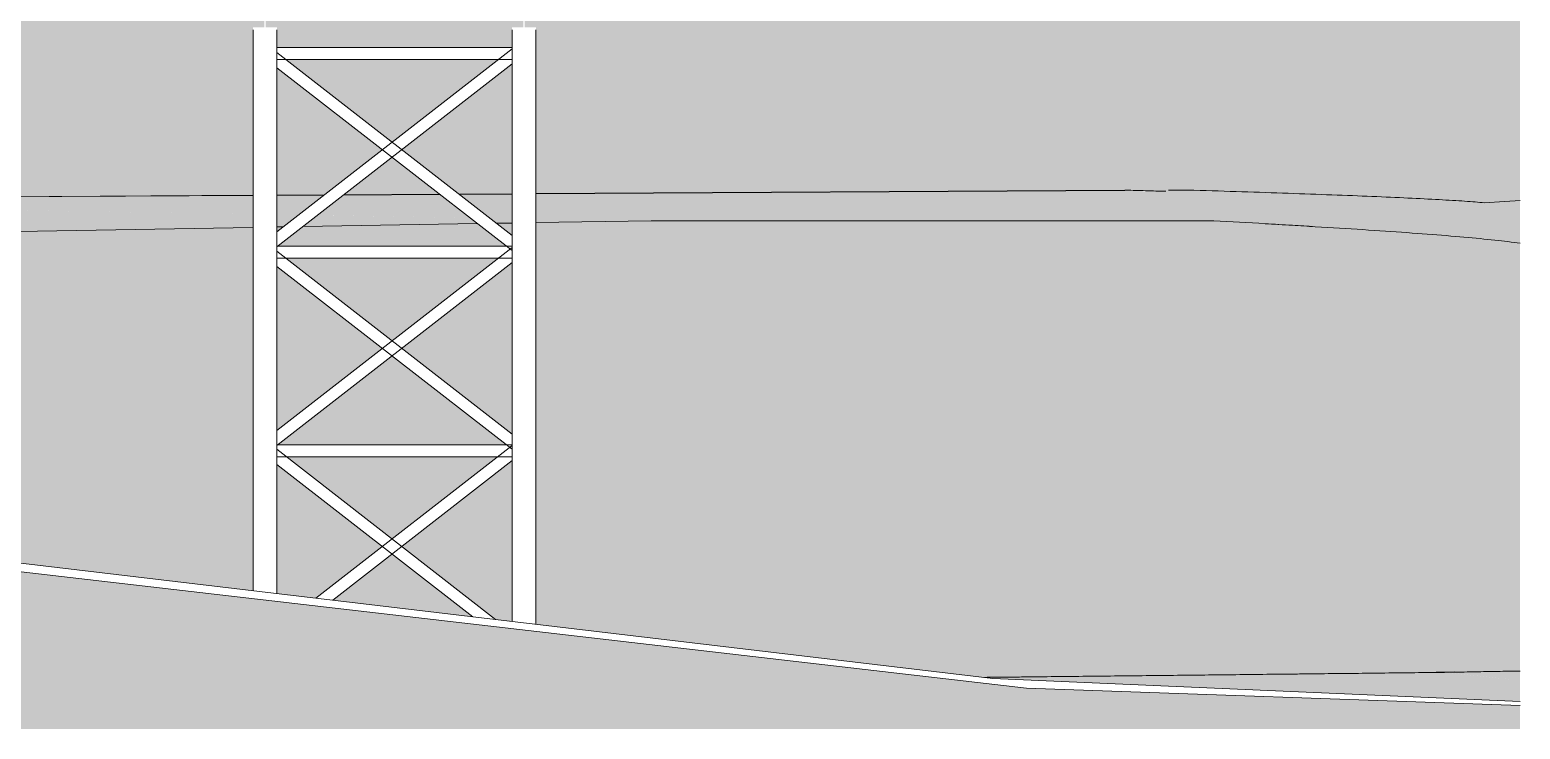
# Model space of a CAD drawing. Header units: metres. Extents: x -3 to 469, y -13 to 19.
# Drawn here: x 209.57 to 234.48, y -12.83 to -1.14 of the extents above; entities that cross this region are included whole.
import ezdxf

# ---------------------------------------------------------------- set-up
doc = ezdxf.new("R2010")
doc.units = ezdxf.units.M
for name, color, linetype, lineweight in [('0-1', 7, 'Continuous', 5), ('A-DETL-1', 7, 'Continuous', 20), ('A-FLOR', 7, 'Continuous', 9)]:
    doc.layers.add(name, color=color, linetype=linetype, lineweight=lineweight)
for name, color, linetype, lineweight, true_color in [('A-DETL-GENF-1', 7, 'Continuous', 5, 0xb8a087), ('A-FLOR-PATT-2', 7, 'Continuous', 20, 0xc0c0c0), ('A-FLOR-PATT-6', 7, 'Continuous', 20, 0xb8c78b), ('A-FLOR-PATT-7', 7, 'Continuous', 20, 0xd3dcb8), ('A-GENM-1', 7, 'Continuous', 9, 0xaaaaaa)]:
    doc.layers.add(name, color=color, linetype=linetype, lineweight=lineweight, true_color=true_color)

# ---------------------------------------------------------------- blocks, each defined once
blk = doc.blocks.new('Viga-008 - Viga-008-294886-FACHADA 02')
at = {"layer": 'A-GENM-1'}
for p, q in [((-13.709, -4.755), (-9.779, -4.755)), ((-9.779, -4.955), (-13.709, -4.955))]:
    blk.add_line(p, q, dxfattribs=at)
blk = doc.blocks.new('Viga-008 15168 - Viga-008 15168-294915-FACHADA 02')
at = {"layer": 'A-GENM-1'}
for p, q in [((-13.709, -8.075), (-9.779, -8.075)), ((-9.779, -8.275), (-13.709, -8.275))]:
    blk.add_line(p, q, dxfattribs=at)
blk = doc.blocks.new('Viga-008 15174 - Viga-008 15174-294937-FACHADA 02')
at = {"layer": 'A-GENM-1'}
for p, q in [((-13.709, -1.52), (-9.779, -4.577)), ((-9.779, -4.831), (-13.709, -1.773))]:
    blk.add_line(p, q, dxfattribs=at)
blk = doc.blocks.new('Viga-008 15175 - Viga-008 15175-294974-FACHADA 02')
at = {"layer": 'A-GENM-1'}
for p, q in [((-13.709, -4.514), (-9.779, -1.456)), ((-13.709, -4.767), (-9.779, -1.71))]:
    blk.add_line(p, q, dxfattribs=at)
blk = doc.blocks.new('Viga-008 15178 - Viga-008 15178-295011-FACHADA 02')
at = {"layer": 'A-GENM-1'}
for p, q in [((-13.709, -4.84), (-9.779, -7.897)), ((-9.779, -8.151), (-13.709, -5.093))]:
    blk.add_line(p, q, dxfattribs=at)
blk = doc.blocks.new('Viga-008 15184 - Viga-008 15184-295048-FACHADA 02')
at = {"layer": 'A-GENM-1'}
for p, q in [((-13.709, -7.834), (-9.779, -4.776)), ((-13.709, -8.087), (-9.779, -5.03))]:
    blk.add_line(p, q, dxfattribs=at)
blk = doc.blocks.new('Viga-008 15185 - Viga-008 15185-295085-FACHADA 02')
at = {"layer": 'A-GENM-1'}
for p, q in [((-13.709, -8.15), (-10.053, -10.995)), ((-10.437, -10.949), (-13.709, -8.403))]:
    blk.add_line(p, q, dxfattribs=at)
blk = doc.blocks.new('Viga-008 15188 - Viga-008 15188-295122-FACHADA 02')
at = {"layer": 'A-GENM-1'}
for p, q in [((-13.06, -10.638), (-9.779, -8.086)), ((-12.777, -10.672), (-9.779, -8.34))]:
    blk.add_line(p, q, dxfattribs=at)
blk = doc.blocks.new('PL - PL-295291-FACHADA 02')
at = {"layer": 'A-GENM-1'}
for p, q in [((-9.779, -11.027), (-9.779, -1.14)), ((-9.379, -11.075), (-9.379, -1.14))]:
    blk.add_line(p, q, dxfattribs=at)
blk = doc.blocks.new('Viga-008 15226 - Viga-008 15226-295325-FACHADA 02')
at = {"layer": 'A-GENM-1'}
for p, q in [((-13.709, -1.435), (-9.779, -1.435)), ((-9.779, -1.635), (-13.709, -1.635))]:
    blk.add_line(p, q, dxfattribs=at)
blk = doc.blocks.new('PL 15232 - PL 15232-295348-FACHADA 02')
at = {"layer": 'A-GENM-1'}
for p, q in [((-14.109, -10.514), (-14.109, -1.14)), ((-13.709, -10.561), (-13.709, -1.14))]:
    blk.add_line(p, q, dxfattribs=at)
blk = doc.blocks.new('CONTAINER-R01_rvt-2-FACHADA 02')
at = {"layer": 'A-GENM-1'}
for name in ['PL 15232 - PL 15232-295348-FACHADA 02', 'PL - PL-295291-FACHADA 02', 'Viga-008 15226 - Viga-008 15226-295325-FACHADA 02', 'Viga-008 15175 - Viga-008 15175-294974-FACHADA 02', 'Viga-008 15174 - Viga-008 15174-294937-FACHADA 02', 'Viga-008 - Viga-008-294886-FACHADA 02', 'Viga-008 15184 - Viga-008 15184-295048-FACHADA 02', 'Viga-008 15178 - Viga-008 15178-295011-FACHADA 02', 'Viga-008 15168 - Viga-008 15168-294915-FACHADA 02', 'Viga-008 15185 - Viga-008 15185-295085-FACHADA 02', 'Viga-008 15188 - Viga-008 15188-295122-FACHADA 02']:
    blk.add_blockref(name, (0, 0), dxfattribs=at)

msp = doc.modelspace()

# ---------------------------------------------------------------- hatches: boundary and pattern name
at = {"layer": 'A-DETL-GENF-1'}
h = msp.add_hatch(dxfattribs=at)
h.set_pattern_fill('FP_46', color=256, style=0, pattern_type=2)
h.set_pattern_definition([(45, (137.353, 0), (0, 1.796051), [1.27, -1.27]), (45, (137.689, -0.3368), (0, 1.796051), [1.27, -1.27]), (45, (138.026, -0.6735), (0, 1.796051), [1.27, -1.27]), (135, (137.353, 0.2245), (-1.796051, 1e-16), [1.27, -1.27]), (135, (137.689, 0.5613), (-1.796051, 1e-16), [1.27, -1.27]), (135, (138.026, 0.898), (-1.796051, 1e-16), [1.27, -1.27])])
h.paths.add_polyline_path([(233.647, -12.828), (234.482, -12.828), (234.482, -12.431), (226.229, -12.143), (208.181, -10.058), (174.415, -7.6), (143.29, -5.2), (141.16, -5.2), (127.662, -4.454), (127.662, -12.828), (232.813, -12.828)])
at = {"layer": 'A-FLOR-PATT-2'}
for points in [[(234.482, -12.366), (234.482, -12.014), (233.22, -11.879), (227.305, -11.943), (225.523, -11.963), (225.695, -11.981), (234.453, -12.364)], [(234.482, -12.014), (234.482, -11.856), (233.236, -11.88), (234.337, -11.998)]]:
    msp.add_hatch(color=256, dxfattribs=at).paths.add_polyline_path(points)
at = {"layer": 'A-FLOR-PATT-6'}
h = msp.add_hatch(color=256, dxfattribs=at)
h.paths.add_polyline_path([(199.105, -3.99), (213.298, -2.101), (213.298, -1.1), (213.488, -1.1), (213.488, -0.18), (213.298, -0.18), (213.298, -0.14), (209.746, -0.14), (209.746, -0.15), (209.568, -0.15), (209.568, -0.05), (177.612, -0.05), (194.424, -3.132)])
h.paths.add_polyline_path([(213.698, -2.048), (214, -2.008), (213.698, -1.773)])
h.paths.add_polyline_path([(214.278, -1.971), (216.802, -1.635), (213.846, -1.635), (213.925, -1.696)])
h.paths.add_polyline_path([(218.028, -1.472), (228.713, -0.05), (223.083, -0.05), (223.083, -0.14), (221.76, -0.14), (221.76, -0.15), (221.582, -0.15), (221.582, -0.14), (218.028, -0.14), (218.028, -0.18), (217.838, -0.18), (217.838, -1.1), (218.028, -1.1), (218.028, -1.14)])
h.paths.add_polyline_path([(213.698, -1.435), (217.628, -1.435), (217.628, -1.1), (217.818, -1.1), (217.818, -0.8), (213.508, -0.8), (213.508, -1.1), (213.698, -1.1), (213.698, -1.417)])
h.paths.add_polyline_path([(214.453, -0.483), (217.818, -0.483), (217.818, -0.18), (217.628, -0.18), (217.628, -0.14), (213.698, -0.14), (213.698, -0.18), (213.508, -0.18), (213.508, -0.483), (213.618, -0.483)])
h.paths.add_polyline_path([(209.657, -0.12), (209.67, -0.117), (209.678, -0.111), (209.685, -0.101), (209.687, -0.093), (209.686, -0.082), (209.681, -0.072), (209.674, -0.065), (209.665, -0.061), (209.653, -0.06), (209.644, -0.063), (209.635, -0.07), (209.63, -0.077), (209.627, -0.087), (209.628, -0.099), (209.632, -0.107), (209.64, -0.114), (209.649, -0.119), (209.654, -0.12)])
h = msp.add_hatch(color=256, dxfattribs=at)
h.paths.add_polyline_path([(199.105, -3.99), (213.298, -3.906), (213.298, -2.101), (201.1, -3.724)])
h.paths.add_polyline_path([(213.698, -3.904), (214.489, -3.899), (215.46, -3.144), (214, -2.008), (213.698, -2.048)])
h.paths.add_polyline_path([(214.817, -3.897), (216.416, -3.888), (215.623, -3.27)])
h.paths.add_polyline_path([(216.74, -3.886), (217.628, -3.881), (217.628, -1.71), (215.785, -3.144)])
h.paths.add_polyline_path([(218.028, -3.878), (227.873, -3.82), (228.713, -0.05), (218.028, -1.472), (218.028, -1.696)])
h.paths.add_polyline_path([(215.623, -3.017), (217.399, -1.635), (216.802, -1.635), (214.278, -1.971), (214.453, -2.107)])
for points in [[(233.883, -4.03), (228.713, -0.05), (227.873, -3.82), (228.561, -3.839), (228.603, -3.822), (229.061, -3.821), (230.853, -3.881), (232.005, -3.925), (232.8, -3.961), (233.279, -3.986), (233.675, -4.012), (233.785, -4.021)], [(234.482, -1.602), (234.482, -0.05), (228.713, -0.05), (232.813, -1.153)], [(233.883, -4.03), (234.482, -3.993), (234.482, -1.602), (228.713, -0.05), (233.873, -4.023)], [(227.134, -11.945), (227.177, -11.943), (229.359, -4.33), (219.955, -4.33), (227.132, -11.943)], [(227.177, -11.945), (232.839, -11.882), (233.033, -11.879), (230.674, -4.407), (229.359, -4.33), (227.177, -11.943)], [(233.033, -11.879), (234.482, -11.851), (234.482, -4.708), (234.305, -4.684), (234.04, -4.653), (233.647, -4.614), (233.23, -4.579), (232.8, -4.545), (232.028, -4.492), (231.183, -4.438), (230.674, -4.407), (233.031, -11.875)]]:
    msp.add_hatch(color=256, dxfattribs=at).paths.add_polyline_path(points)
h = msp.add_hatch(color=256, dxfattribs=at)
h.paths.add_polyline_path([(205.631, -9.712), (213.298, -6.831), (213.298, -4.442), (199.105, -4.68), (204.805, -9.649), (205.105, -9.672)])
h.paths.add_polyline_path([(213.698, -6.681), (215.075, -6.164), (213.698, -5.093), (213.698, -5.407)])
h.paths.add_polyline_path([(215.294, -6.081), (216.565, -5.604), (217.399, -4.955), (213.846, -4.955), (214.453, -5.427)])
h.paths.add_polyline_path([(217.195, -5.367), (217.628, -5.204), (217.628, -5.03)])
h.paths.add_polyline_path([(218.028, -5.054), (219.955, -4.33), (218.028, -4.362), (218.028, -4.927)])
h.paths.add_polyline_path([(217.531, -4.755), (217.048, -4.379), (214.135, -4.428), (213.714, -4.755), (214.639, -4.755)])
h.paths.add_polyline_path([(217.628, -4.577), (217.628, -4.369), (217.366, -4.373)])
h.paths.add_polyline_path([(213.698, -4.514), (213.802, -4.433), (213.698, -4.435)])
h = msp.add_hatch(color=256, dxfattribs=at)
h.paths.add_polyline_path([(226.83, -11.948), (227.132, -11.943), (219.955, -4.33), (218.028, -5.054), (218.028, -11.075), (219.967, -11.304), (226.807, -11.946)])
h.paths.add_polyline_path([(217.628, -11.027), (217.628, -8.34), (215.785, -9.774), (217.355, -10.995)])
h.paths.add_polyline_path([(216.971, -10.949), (215.623, -9.9), (214.631, -10.672), (215.75, -10.805)])
h.paths.add_polyline_path([(214.348, -10.638), (215.46, -9.774), (213.698, -8.403), (213.698, -10.561), (214.265, -10.629)])
h.paths.add_polyline_path([(213.298, -10.514), (213.298, -6.831), (205.631, -9.712), (208.204, -9.91), (213.266, -10.51)])
h.paths.add_polyline_path([(215.623, -9.647), (217.386, -8.275), (213.859, -8.275), (215.603, -9.631)])
h.paths.add_polyline_path([(214.732, -8.075), (217.531, -8.075), (215.623, -6.59), (213.714, -8.075), (214.639, -8.075)])
h.paths.add_polyline_path([(217.628, -7.897), (217.628, -5.204), (217.195, -5.367), (215.785, -6.464), (217.261, -7.611)])
h.paths.add_polyline_path([(213.698, -7.834), (215.46, -6.464), (215.075, -6.164), (213.698, -6.681)])
h.paths.add_polyline_path([(215.623, -6.337), (216.565, -5.604), (215.294, -6.081)])
at = {"layer": 'A-FLOR-PATT-7'}
h = msp.add_hatch(color=256, dxfattribs=at)
h.paths.add_polyline_path([(228.561, -3.839), (228.596, -3.838), (228.64, -3.837)])
h.paths.add_polyline_path([(219.955, -4.33), (229.029, -3.82), (228.603, -3.822), (228.561, -3.839), (228.424, -3.841), (228.079, -3.835), (227.873, -3.827), (218.028, -3.882), (218.028, -4.299)])
h.paths.add_polyline_path([(217.628, -4.292), (217.628, -3.885), (216.745, -3.89), (217.254, -4.286)])
h.paths.add_polyline_path([(216.921, -4.281), (216.421, -3.892), (214.812, -3.901), (214.377, -4.239), (214.453, -4.24)])
h.paths.add_polyline_path([(214.058, -4.234), (214.484, -3.903), (213.698, -3.907), (213.698, -4.228)])
h.paths.add_polyline_path([(213.298, -4.221), (213.298, -3.909), (199.105, -3.99), (207.777, -4.131)])
for points in [[(219.955, -4.33), (229.359, -4.33), (229.029, -3.82), (221.129, -4.264)], [(234.482, -4.708), (234.482, -4.6), (233.883, -4.03), (233.647, -4.01), (233.387, -3.993), (232.962, -3.969), (232.414, -3.943), (231.565, -3.908), (230.351, -3.864), (229.029, -3.82), (229.359, -4.33), (231.183, -4.438), (232.144, -4.499), (232.813, -4.546), (233.387, -4.592), (233.733, -4.622), (234.064, -4.656), (234.305, -4.684), (234.452, -4.704)], [(234.482, -4.6), (234.482, -4.036), (233.883, -4.03), (234.421, -4.542)], [(234.482, -4.036), (234.482, -3.993), (233.891, -4.03), (234.421, -4.035)], [(225.517, -11.962), (226.83, -11.948), (219.967, -11.304), (225.499, -11.96)], [(233.22, -11.879), (234.482, -11.856), (234.482, -11.851), (233.066, -11.879)]]:
    msp.add_hatch(color=256, dxfattribs=at).paths.add_polyline_path(points)
h = msp.add_hatch(color=256, dxfattribs=at)
h.paths.add_polyline_path([(199.105, -4.68), (213.298, -4.442), (213.298, -4.221), (199.105, -3.99)])
h.paths.add_polyline_path([(213.698, -4.435), (213.802, -4.433), (214.058, -4.234), (213.698, -4.228)])
h.paths.add_polyline_path([(214.135, -4.428), (217.048, -4.379), (216.921, -4.281), (214.377, -4.239)])
h.paths.add_polyline_path([(217.366, -4.373), (217.628, -4.369), (217.628, -4.292), (217.254, -4.286)])
h.paths.add_polyline_path([(218.028, -4.362), (219.955, -4.33), (218.028, -4.299)])

# ---------------------------------------------------------------- linework, layer by layer
at = {"layer": 'A-DETL-1'}
for p, q in [((226.229, -12.143), (208.181, -10.058)), ((234.482, -12.431), (226.229, -12.143))]:
    msp.add_line(p, q, dxfattribs=at)
at = {"layer": 'A-FLOR'}
for p, q in [((213.298, -3.906), (199.105, -3.99)), ((199.105, -3.99), (213.298, -3.909)), ((214.489, -3.899), (213.698, -3.904)), ((213.698, -3.907), (214.484, -3.903)), ((214.812, -3.901), (216.421, -3.892)), ((216.416, -3.888), (214.817, -3.897)), ((217.628, -3.881), (216.74, -3.886)), ((216.745, -3.89), (217.628, -3.885)), ((227.873, -3.82), (218.028, -3.878)), ((218.028, -3.882), (227.873, -3.827)), ((227.873, -3.82), (227.873, -3.827)), ((228.603, -3.822), (229.029, -3.82)), ((234.482, -3.993), (233.883, -4.03)), ((199.105, -4.68), (213.298, -4.442)), ((213.698, -4.435), (213.802, -4.433)), ((214.135, -4.428), (217.048, -4.379)), ((217.366, -4.373), (217.628, -4.369)), ((218.028, -4.362), (219.955, -4.33)), ((219.955, -4.33), (229.359, -4.33)), ((225.666, -11.98), (208.204, -9.91)), ((232.717, -11.884), (232.72, -11.884)), ((234.482, -12.366), (225.666, -11.98))]:
    msp.add_line(p, q, dxfattribs=at)
for points in [[(228.148, -3.827), (228.057, -3.825), (227.965, -3.822), (227.873, -3.82)], [(228.424, -3.835), (228.332, -3.832), (228.24, -3.83), (228.148, -3.827)], [(228.561, -3.839), (228.515, -3.837), (228.47, -3.836), (228.424, -3.835)], [(225.517, -11.962), (225.671, -11.961), (225.825, -11.959), (225.979, -11.957)], [(225.979, -11.957), (225.825, -11.959), (225.671, -11.961), (225.517, -11.962)], [(226.511, -11.952), (226.688, -11.95), (226.864, -11.948), (227.041, -11.946)], [(227.041, -11.946), (226.864, -11.948), (226.688, -11.95), (226.511, -11.952)], [(227.041, -11.946), (227.217, -11.944), (227.393, -11.942), (227.569, -11.941)], [(227.569, -11.941), (227.393, -11.942), (227.217, -11.944), (227.041, -11.946)], [(227.569, -11.941), (227.745, -11.939), (227.921, -11.937), (228.096, -11.935)], [(228.096, -11.935), (227.921, -11.937), (227.745, -11.939), (227.569, -11.941)], [(229.144, -11.924), (229.318, -11.922), (229.492, -11.92), (229.665, -11.918)], [(229.665, -11.918), (229.492, -11.92), (229.318, -11.922), (229.144, -11.924)], [(229.665, -11.918), (229.838, -11.916), (230.01, -11.914), (230.182, -11.912)], [(230.182, -11.912), (230.01, -11.914), (229.838, -11.916), (229.665, -11.918)], [(230.182, -11.912), (230.354, -11.911), (230.526, -11.909), (230.697, -11.907)], [(230.697, -11.907), (230.526, -11.909), (230.354, -11.911), (230.182, -11.912)], [(231.209, -11.901), (231.379, -11.899), (231.548, -11.897), (231.717, -11.896)], [(231.717, -11.896), (231.548, -11.897), (231.379, -11.899), (231.209, -11.901)], [(231.717, -11.896), (231.886, -11.894), (232.054, -11.892), (232.222, -11.89)], [(232.222, -11.89), (232.054, -11.892), (231.886, -11.894), (231.717, -11.896)], [(232.222, -11.89), (232.39, -11.888), (232.557, -11.886), (232.723, -11.884)], [(232.723, -11.884), (232.557, -11.886), (232.39, -11.888), (232.222, -11.89)], [(232.723, -11.884), (232.889, -11.882), (233.055, -11.881), (233.22, -11.879)], [(233.22, -11.879), (233.055, -11.881), (232.889, -11.882), (232.723, -11.884)], [(233.393, -11.872), (233.274, -11.874), (233.153, -11.876), (233.033, -11.879)], [(233.033, -11.879), (233.153, -11.876), (233.274, -11.874), (233.393, -11.872)], [(233.22, -11.879), (233.346, -11.876), (233.471, -11.874), (233.595, -11.872)], [(233.595, -11.872), (233.471, -11.874), (233.346, -11.876), (233.22, -11.879)], [(233.595, -11.872), (233.719, -11.87), (233.842, -11.868), (233.964, -11.865)], [(233.964, -11.865), (233.842, -11.868), (233.719, -11.87), (233.595, -11.872)], [(233.964, -11.865), (234.087, -11.863), (234.208, -11.861), (234.328, -11.859)], [(234.328, -11.859), (234.208, -11.861), (234.087, -11.863), (233.964, -11.865)], [(234.328, -11.859), (234.38, -11.858), (234.431, -11.857), (234.482, -11.856)], [(234.482, -11.856), (234.431, -11.857), (234.38, -11.858), (234.328, -11.859)]]:
    msp.add_open_spline(points, degree=3, dxfattribs=at)
for points, knots in [([(229.029, -3.82), (229.3, -3.829), (229.836, -3.846), (230.871, -3.881), (232.053, -3.925), (232.998, -3.969), (233.571, -4.004), (233.791, -4.021), (233.883, -4.03)], [-1, -1, -1, -1, -0.875, -0.75, -0.5, -0.25, -0.125, 0, 0, 0, 0]), ([(229.359, -4.33), (229.648, -4.347), (230.09, -4.372), (230.524, -4.398), (230.674, -4.407)], [-1, -1, -1, -1, -0.875, -0.8076923, -0.8076923, -0.8076923, -0.8076923]), ([(234.483, -4.708), (234.42, -4.699), (234.226, -4.673), (233.831, -4.63), (233.263, -4.58), (232.602, -4.53), (231.863, -4.48), (231.064, -4.43), (230.223, -4.38), (229.648, -4.347), (229.359, -4.33)], [-0.9454494, -0.9454494, -0.9454494, -0.9454494, -0.875, -0.75, -0.625, -0.5, -0.375, -0.25, -0.125, 0, 0, 0, 0]), ([(230.674, -4.407), (230.803, -4.415), (231.207, -4.439), (231.863, -4.48), (232.602, -4.53), (233.263, -4.58), (233.831, -4.63), (234.226, -4.673), (234.42, -4.699), (234.483, -4.708)], [-0.8076923, -0.8076923, -0.8076923, -0.8076923, -0.75, -0.625, -0.5, -0.375, -0.25, -0.125, -0.0545506, -0.0545506, -0.0545506, -0.0545506]), ([(225.979, -11.957), (226.068, -11.957), (226.245, -11.955), (226.422, -11.953), (226.511, -11.952)], [-0.77777778, -0.77777778, -0.77777778, -0.77777778, -0.75, -0.72222222, -0.72222222, -0.72222222, -0.72222222]), ([(226.511, -11.952), (226.422, -11.953), (226.245, -11.955), (226.068, -11.957), (225.979, -11.957)], [-0.27777778, -0.27777778, -0.27777778, -0.27777778, -0.25, -0.22222222, -0.22222222, -0.22222222, -0.22222222]), ([(228.096, -11.935), (228.272, -11.933), (228.622, -11.929), (228.97, -11.926), (229.144, -11.924)], [-0.5555555, -0.5555555, -0.5555555, -0.5555555, -0.5, -0.4444444, -0.4444444, -0.4444444, -0.4444444]), ([(229.144, -11.924), (228.97, -11.926), (228.622, -11.929), (228.272, -11.933), (228.096, -11.935)], [-0.5555556, -0.5555556, -0.5555556, -0.5555556, -0.5, -0.4444445, -0.4444445, -0.4444445, -0.4444445]), ([(230.697, -11.907), (230.783, -11.906), (230.954, -11.904), (231.124, -11.902), (231.209, -11.901)], [-0.27777773, -0.27777773, -0.27777773, -0.27777773, -0.25, -0.22222222, -0.22222222, -0.22222222, -0.22222222]), ([(231.209, -11.901), (231.124, -11.902), (230.954, -11.904), (230.783, -11.906), (230.697, -11.907)], [-0.77777778, -0.77777778, -0.77777778, -0.77777778, -0.75, -0.72222227, -0.72222227, -0.72222227, -0.72222227])]:
    msp.add_open_spline(points, degree=3, knots=knots, dxfattribs=at)

# ---------------------------------------------------------------- block references
at = {"layer": '0-1'}
msp.add_blockref('CONTAINER-R01_rvt-2-FACHADA 02', (227.408, 0), dxfattribs=at)

doc.saveas('drawing.dxf')
